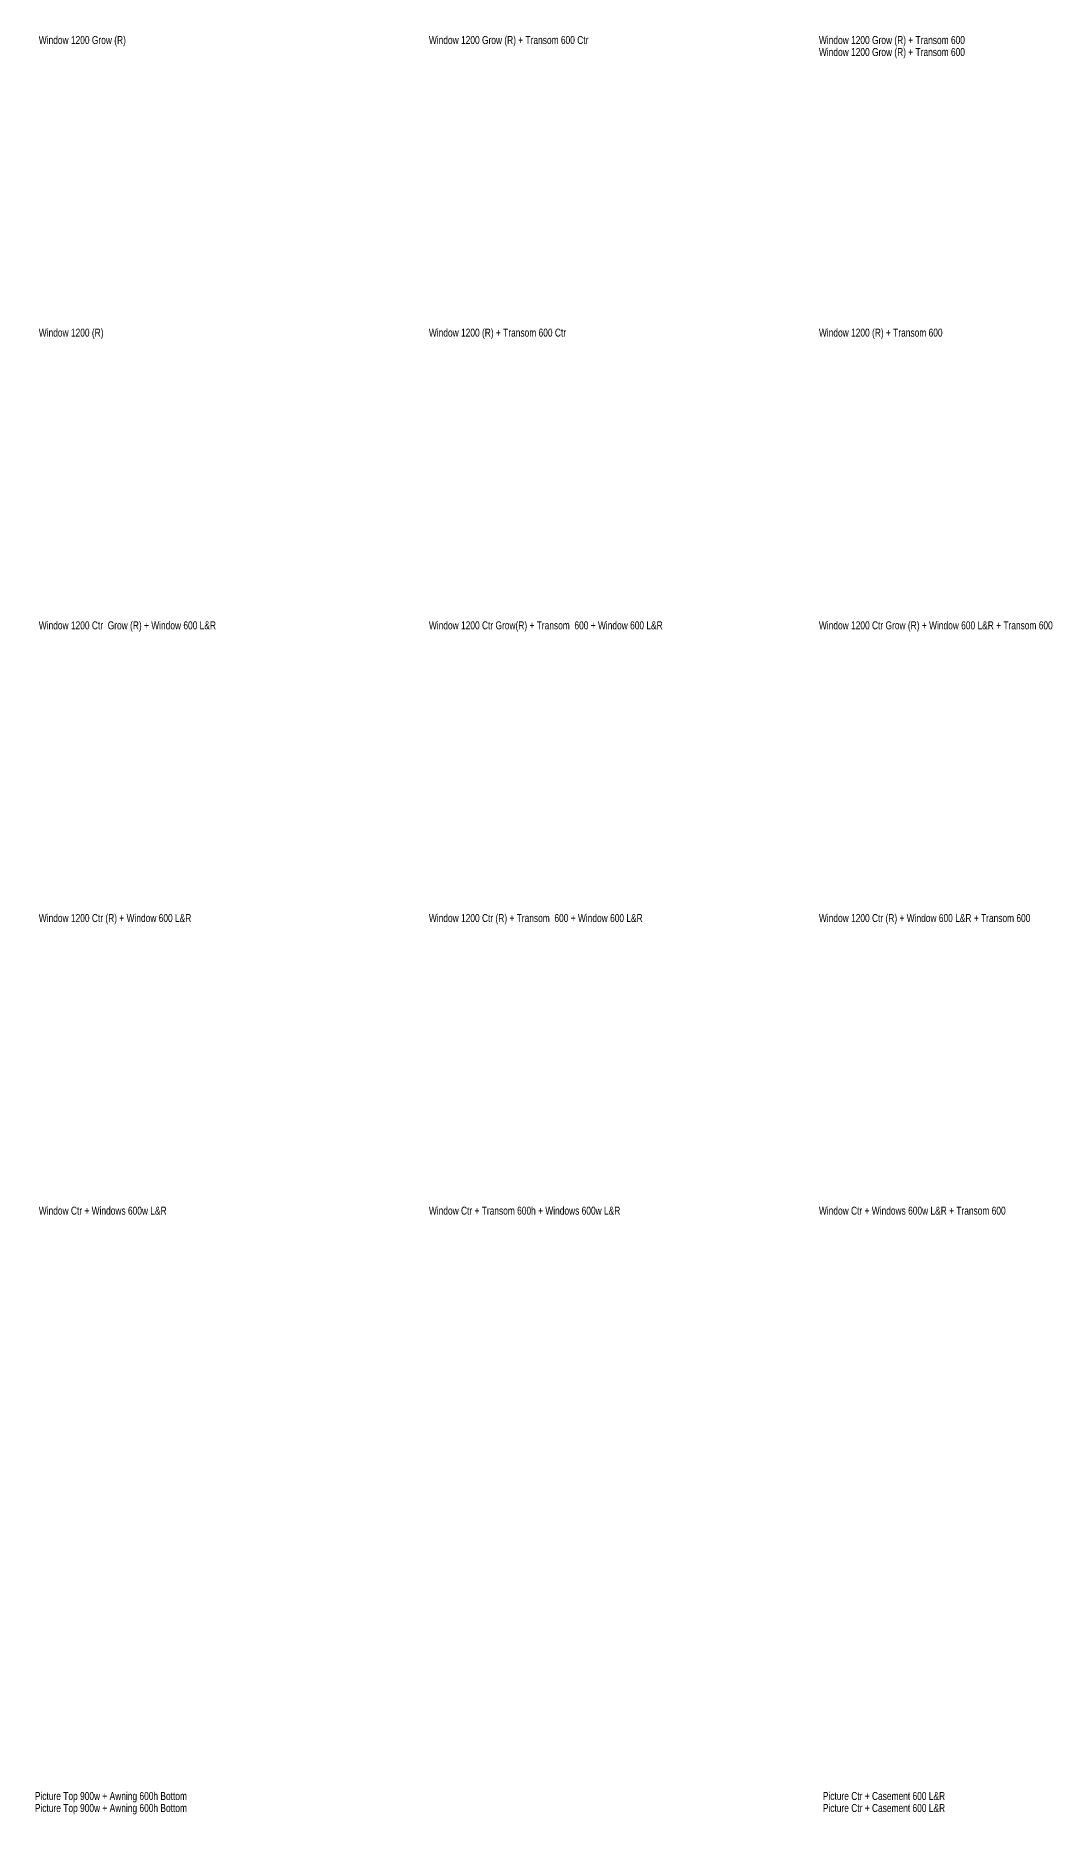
# Model space of a CAD drawing. Header units: millimetres. Extents: x 52 to 114426, y 189 to 77134.
# Drawn here: x 43037 to 55749, y 47588 to 69819 of the extents above; entities that cross this region are included whole.
import ezdxf

# ---------------------------------------------------------------- set-up
doc = ezdxf.new("R2010")
doc.units = ezdxf.units.MM
doc.header["$LTSCALE"] = 0.5
doc.styles.add('Title', font='arial.ttf', dxfattribs={"width": 0.75})

msp = doc.modelspace()

# ---------------------------------------------------------------- texts
at = {"style": 'Title', "width": 0.75}
for s, p in [('Window 1200 Grow (R)', (43077, 69713)), ('Window 1200 Grow (R) + Transom 600 Ctr', (47954, 69713)), ('Window 1200 Grow (R) + Transom 600', (52830, 69713)), ('Window 1200 Grow (R) + Transom 600', (52830, 69563)), ('Window 1200 (R)', (43077, 66056)), ('Window 1200 (R) + Transom 600 Ctr', (47954, 66056)), ('Window 1200 (R) + Transom 600', (52830, 66056)), ('Window 1200 Ctr  Grow (R) + Window 600 L&R', (43077, 62398)), ('Window 1200 Ctr Grow(R) + Transom  600 + Window 600 L&R', (47954, 62398)), ('Window 1200 Ctr Grow (R) + Window 600 L&R + Transom 600', (52830, 62398)), ('Window 1200 Ctr (R) + Window 600 L&R', (43077, 58740)), ('Window 1200 Ctr (R) + Transom  600 + Window 600 L&R', (47954, 58740)), ('Window 1200 Ctr (R) + Window 600 L&R + Transom 600', (52830, 58740)), ('Window Ctr + Windows 600w L&R', (43077, 55083)), ('Window Ctr + Transom 600h + Windows 600w L&R', (47954, 55083)), ('Window Ctr + Windows 600w L&R + Transom 600', (52830, 55083)), ('Picture Top 900w + Awning 600h Bottom', (43028, 47768)), ('Picture Ctr + Casement 600 L&R', (52879, 47768)), ('Picture Top 900w + Awning 600h Bottom', (43028, 47618)), ('Picture Ctr + Casement 600 L&R', (52879, 47618))]:
    msp.add_text(s, height=100, dxfattribs=at).set_placement(p)

doc.saveas('drawing.dxf')
